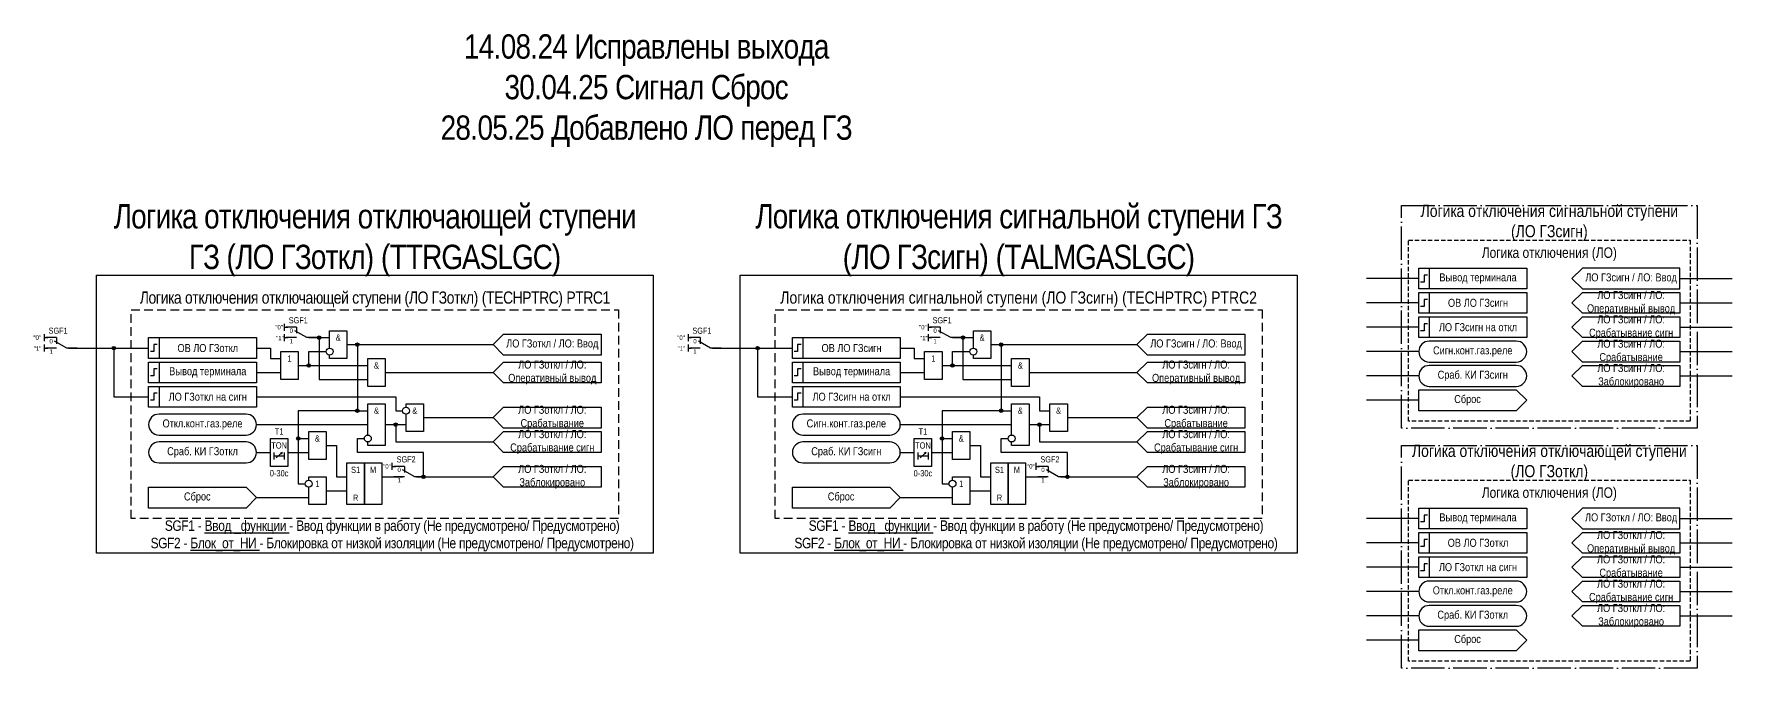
# Model space of a CAD drawing. Header units: millimetres. Extents: x -18 to 898, y -33 to 149.
# Drawn here: x -17.9 to 470, y -33 to 149.3 of the extents above; entities that cross this region are included whole.
import ezdxf
from ezdxf.enums import TextEntityAlignment as Align

# ---------------------------------------------------------------- set-up
doc = ezdxf.new("R2010")
doc.units = ezdxf.units.MM
doc.linetypes.add('ACAD_ISO04W100', pattern=[30, 24, -3, 0, -3])
doc.linetypes.add('штриховая2', pattern=[0.375, 0.25, -0.125])
doc.layers.add('invisible', color=252, linetype='Continuous', plot=False)
doc.layers.add('TEXT', color=7, linetype='Continuous', lineweight=25)
doc.layers.add('Основная', color=7, linetype='Continuous')
doc.styles.add('2.5_Gost_RD', font='ARIALN.TTF', dxfattribs={"height": 2.5})
doc.styles.add('3.5_Gost_RD', font='ARIALN.TTF', dxfattribs={"height": 3.5})
doc.styles.add('Вывод', font='ARIALN.TTF', dxfattribs={"height": 2.5})
doc.styles.add('Компонент', font='ARIALN.TTF', dxfattribs={"height": 3.5})

# ---------------------------------------------------------------- blocks, each defined once
blk = doc.blocks.new('*U78')
at = {"layer": 'Основная', "color": 0}
blk.add_line((0, 0), (7, 4), dxfattribs=at)
at = {"layer": 'Основная', "ltscale": 0.35}
blk.add_line((6, 6), (6, 2.5), dxfattribs=at)
blk = doc.blocks.new('*U92')
at = {"layer": 'Основная', "color": 0}
for p, q in [((-3, 6), (-9, 6)), ((-3, 0), (-9, 0)), ((9, 0), (3, 0))]:
    blk.add_line(p, q, dxfattribs=at)
at = {"layer": 'Основная', "ltscale": 0.25, "xscale": -1}
blk.add_blockref('*U78', (3, 0), dxfattribs=at)
at = {"layer": 'Основная'}
for tag, height, style, p in [('ОУ', 3.5, 'Компонент', (-2, 10)), ('В1', 2.5, 'Вывод', (-13, 6)), ('В2', 2.5, 'Вывод', (-6, 4)), ('В3', 2.5, 'Вывод', (-6, -2))]:
    blk.add_attdef(tag, text='', height=height, dxfattribs=dict(at, style=style)).set_placement(p, align=Align.MIDDLE_CENTER)
blk = doc.blocks.new('Точка')
at = {"ltscale": 100}
h = blk.add_hatch(color=256, dxfattribs=at)
h.dxf.hatch_style = 1
edge = h.paths.add_edge_path()
edge.add_arc((0, 0), 0.5, 0, 360)
blk.add_circle((0, 0), 0.5, dxfattribs=at)
blk = doc.blocks.new('*U91')
at = {"layer": 'Основная', "color": 0}
for p, q in [((-3, 6), (-9, 6)), ((-3, 0), (-9, 0)), ((9, 0), (3, 0))]:
    blk.add_line(p, q, dxfattribs=at)
at = {"layer": 'Основная', "ltscale": 0.25, "xscale": -1}
blk.add_blockref('*U78', (3, 0), dxfattribs=at)
at = {"layer": 'Основная'}
for tag, height, style, p in [('ОУ', 3.5, 'Компонент', (-2, 10)), ('В1', 2.5, 'Вывод', (-13, 6)), ('В2', 2.5, 'Вывод', (-6, 4)), ('В3', 2.5, 'Вывод', (-6, -2))]:
    blk.add_attdef(tag, text='', height=height, dxfattribs=dict(at, style=style)).set_placement(p, align=Align.MIDDLE_CENTER)
blk = doc.blocks.new('*U80')
at = {"layer": 'Основная', "color": 0}
for p, q in [((-3, 6), (-9, 6)), ((-3, 0), (-9, 0)), ((9, 0), (3, 0))]:
    blk.add_line(p, q, dxfattribs=at)
at = {"layer": 'Основная', "ltscale": 0.25, "xscale": -1}
blk.add_blockref('*U78', (3, 0), dxfattribs=at)
at = {"layer": 'Основная'}
for tag, height, style, p in [('ОУ', 3.5, 'Компонент', (-2, 10)), ('В1', 2.5, 'Вывод', (-14, 6)), ('В2', 2.5, 'Вывод', (-6, 4)), ('В3', 2.5, 'Вывод', (-6, -2))]:
    blk.add_attdef(tag, text='', height=height, dxfattribs=dict(at, style=style)).set_placement(p, align=Align.MIDDLE_CENTER)
blk = doc.blocks.new('*U90')
at = {"layer": 'Основная', "color": 0}
for p, q in [((-3, 6), (-9, 6)), ((-3, 0), (-9, 0)), ((9, 0), (3, 0))]:
    blk.add_line(p, q, dxfattribs=at)
at = {"layer": 'Основная', "ltscale": 0.25, "xscale": -1}
blk.add_blockref('*U78', (3, 0), dxfattribs=at)
at = {"layer": 'Основная'}
for tag, height, style, p in [('ОУ', 3.5, 'Компонент', (-2, 10)), ('В1', 2.5, 'Вывод', (-13, 6)), ('В2', 2.5, 'Вывод', (-6, 4)), ('В3', 2.5, 'Вывод', (-6, -2))]:
    blk.add_attdef(tag, text='', height=height, dxfattribs=dict(at, style=style)).set_placement(p, align=Align.MIDDLE_CENTER)
blk = doc.blocks.new('*U89')
at = {"layer": 'Основная', "color": 0}
for p, q in [((-3, 6), (-9, 6)), ((-3, 0), (-9, 0)), ((9, 0), (3, 0))]:
    blk.add_line(p, q, dxfattribs=at)
at = {"layer": 'Основная', "ltscale": 0.25, "xscale": -1}
blk.add_blockref('*U78', (3, 0), dxfattribs=at)
at = {"layer": 'Основная'}
for tag, height, style, p in [('ОУ', 3.5, 'Компонент', (-2, 10)), ('В1', 2.5, 'Вывод', (-13, 6)), ('В2', 2.5, 'Вывод', (-6, 4)), ('В3', 2.5, 'Вывод', (-6, -2))]:
    blk.add_attdef(tag, text='', height=height, dxfattribs=dict(at, style=style)).set_placement(p, align=Align.MIDDLE_CENTER)

msp = doc.modelspace()

# ---------------------------------------------------------------- linework, layer by layer
at = {"ltscale": 100}
for p, q in [((380, 79), (365, 79)), ((455, 79), (470, 79)), ((380, 72), (365, 72)), ((455, 72), (470, 72)), ((54, 66), (54, 64)), ((54, 65), (55, 65)), ((239, 66), (239, 64)), ((239, 65), (240, 65)), ((380, 65), (365, 65)), ((455, 65), (470, 65)), ((54, 63), (54, 61)), ((54, 62), (55, 62)), ((239, 63), (239, 61)), ((239, 62), (240, 62)), ((380, 58), (365, 58)), ((455, 58), (470, 58)), ((380, 51), (365, 51)), ((455, 51), (470, 51)), ((380, 44), (365, 44)), ((55, 29), (55, 29)), ((85, 24), (85, 26)), ((85, 25), (86, 25)), ((240, 29), (240, 29)), ((270, 24), (270, 26)), ((270, 25), (271, 25)), ((380, 10), (365, 10)), ((455, 10), (470, 10)), ((380, 3), (365, 3)), ((455, 3), (470, 3)), ((380, -4), (365, -4)), ((455, -4), (470, -4)), ((380, -11), (365, -11)), ((455, -11), (470, -11)), ((380, -18), (365, -18)), ((455, -18), (470, -18)), ((380, -25), (365, -25))]:
    msp.add_line(p, q, dxfattribs=at)
at = {"color": 6, "ltscale": 100}
for p, q in [((-15, 63), (-15, 61)), ((-15, 62), (-14, 62)), ((-15, 60), (-15, 58)), ((-15, 59), (-14, 59)), ((170, 63), (170, 61)), ((170, 62), (171, 62)), ((170, 60), (170, 58)), ((170, 59), (171, 59))]:
    msp.add_line(p, q, dxfattribs=at)
at = {"color": 7, "ltscale": 100}
for p, q in [((51.7, 27.46), (53.37, 28.95)), ((53.37, 28.95), (52.85, 28.73)), ((53.37, 28.95), (53.11, 28.48)), ((236.7, 27.46), (238.37, 28.95)), ((238.37, 28.95), (237.85, 28.73)), ((238.37, 28.95), (238.11, 28.48))]:
    msp.add_line(p, q, dxfattribs=at)
at = {"color": 251, "linetype": 'ACAD_ISO04W100', "lineweight": 30, "ltscale": 0.4, "true_color": 0x58595b}
for points in [[(375, 100), (460, 100), (460, 36), (375, 36)], [(375, 31), (460, 31), (460, -33), (375, -33)]]:
    msp.add_lwpolyline(points, close=True, dxfattribs=at)
at = {"linetype": 'штриховая2', "ltscale": 5}
for points in [[(377, 90), (458, 90), (458, 38), (377, 38)], [(377, 21), (458, 21), (458, -31), (377, -31)]]:
    msp.add_lwpolyline(points, close=True, dxfattribs=at)
at = {"color": 3, "ltscale": 100}
for points in [[(0, 80), (160, 80), (160, 0), (0, 0)], [(185, 80), (345, 80), (345, 0), (185, 0)]]:
    msp.add_lwpolyline(points, close=True, dxfattribs=at)
at = {"ltscale": 100}
for points in [[(380, 82), (383, 82), (383, 76), (380, 76)], [(380, 82), (411, 82), (411, 76), (380, 76)], [(427, 82), (424, 79), (427, 76), (455, 76), (455, 82)], [(380, 75), (383, 75), (383, 69), (380, 69)], [(380, 75), (411, 75), (411, 69), (380, 69)], [(427, 75), (455, 75), (455, 69), (427, 69), (424, 72)], [(380, 68), (383, 68), (383, 62), (380, 62)], [(380, 68), (411, 68), (411, 62), (380, 62)], [(15, 62), (46, 62), (46, 56), (15, 56)], [(15, 62), (18, 62), (18, 56), (15, 56)], [(200, 62), (231, 62), (231, 56), (200, 56)], [(200, 62), (203, 62), (203, 56), (200, 56)], [(15, 55), (46, 55), (46, 49), (15, 49)], [(15, 55), (18, 55), (18, 49), (15, 49)], [(53, 58), (58, 58), (58, 50), (53, 50)], [(78, 56), (83, 56), (83, 48), (78, 48)], [(200, 55), (231, 55), (231, 49), (200, 49)], [(200, 55), (203, 55), (203, 49), (200, 49)], [(238, 58), (243, 58), (243, 50), (238, 50)], [(263, 56), (268, 56), (268, 48), (263, 48)], [(15, 48), (18, 48), (18, 42), (15, 42)], [(15, 48), (46, 48), (46, 42), (15, 42)], [(200, 48), (203, 48), (203, 42), (200, 42)], [(200, 48), (231, 48), (231, 42), (200, 42)], [(274, 43), (279, 43), (279, 35), (274, 35)], [(61, 35), (66, 35), (66, 27), (61, 27)], [(246, 35), (251, 35), (251, 27), (246, 27)], [(50, 33), (55, 33), (55, 25), (50, 25)], [(235, 33), (240, 33), (240, 25), (235, 25)], [(72, 26), (77, 26), (77, 14), (72, 14)], [(77, 26), (82, 26), (82, 14), (77, 14)], [(257, 26), (262, 26), (262, 14), (257, 14)], [(262, 26), (267, 26), (267, 14), (262, 14)], [(380, 13), (383, 13), (383, 7), (380, 7)], [(380, 13), (411, 13), (411, 7), (380, 7)], [(427, 13), (424, 10), (427, 7), (455, 7), (455, 13)], [(380, 6), (383, 6), (383, 0), (380, 0)], [(380, 6), (411, 6), (411, 0), (380, 0)], [(427, 6), (455, 6), (455, 0), (427, 0), (424, 3)], [(380, -1), (383, -1), (383, -7), (380, -7)], [(380, -1), (411, -1), (411, -7), (380, -7)]]:
    msp.add_lwpolyline(points, close=True, dxfattribs=at)
at = {"lineweight": 30, "ltscale": 100}
for points in [[(382.5, 80), (381.5, 80), (381.5, 78), (380.5, 78)], [(382.5, 73), (381.5, 73), (381.5, 71), (380.5, 71)], [(382.5, 66), (381.5, 66), (381.5, 64), (380.5, 64)], [(17.5, 60), (16.5, 60), (16.5, 58), (15.5, 58)], [(202.5, 60), (201.5, 60), (201.5, 58), (200.5, 58)], [(17.5, 53), (16.5, 53), (16.5, 51), (15.5, 51)], [(202.5, 53), (201.5, 53), (201.5, 51), (200.5, 51)], [(17.5, 46), (16.5, 46), (16.5, 44), (15.5, 44)], [(202.5, 46), (201.5, 46), (201.5, 44), (200.5, 44)], [(382.5, 11), (381.5, 11), (381.5, 9), (380.5, 9)], [(382.5, 4), (381.5, 4), (381.5, 2), (380.5, 2)], [(382.5, -3), (381.5, -3), (381.5, -5), (380.5, -5)]]:
    msp.add_lwpolyline(points, dxfattribs=at)
at = {"linetype": 'штриховая2', "ltscale": 10}
for points in [[(10, 70), (150, 70), (150, 10), (10, 10)], [(195, 70), (335, 70), (335, 10), (195, 10)]]:
    msp.add_lwpolyline(points, close=True, dxfattribs=at)
at = {"ltscale": 100}
for points in [[(67, 59), (67, 64), (72, 64), (72, 56), (67, 56), (67, 57)], [(252, 59), (252, 64), (257, 64), (257, 56), (252, 56), (252, 57)], [(424, 65), (427, 68), (455, 68), (455, 62), (427, 62), (424, 65)], [(46, 59), (50, 59), (50, 56), (53, 56)], [(72, 60), (75, 60), (75, 41), (58, 41), (58, 33), (61, 33)], [(72, 60), (75, 60), (75, 41), (58, 41), (58, 20), (60, 20)], [(61, 62), (67, 62)], [(61, 62), (64, 62), (64, 50), (78, 50)], [(72, 60), (114, 60)], [(72, 60), (75, 60), (75, 41), (78, 41)], [(114, 60), (117, 63), (145, 63), (145, 57), (117, 57), (114, 60)], [(231, 59), (235, 59), (235, 56), (238, 56)], [(257, 60), (260, 60), (260, 41), (243, 41), (243, 33), (246, 33)], [(257, 60), (260, 60), (260, 41), (243, 41), (243, 20), (245, 20)], [(246, 62), (252, 62)], [(246, 62), (249, 62), (249, 50), (263, 50)], [(257, 60), (299, 60)], [(257, 60), (260, 60), (260, 41), (263, 41)], [(299, 60), (302, 63), (330, 63), (330, 57), (302, 57), (299, 60)], [(424, 58), (427, 61), (455, 61), (455, 55), (427, 55), (424, 58)], [(58, 54), (61, 54), (61, 58), (66, 58)], [(58, 54), (78, 54)], [(114, 52), (117, 55), (145, 55), (145, 49), (117, 49), (114, 52)], [(243, 54), (246, 54), (246, 58), (251, 58)], [(243, 54), (263, 54)], [(299, 52), (302, 55), (330, 55), (330, 49), (302, 49), (299, 52)], [(424, 51), (427, 54), (455, 54), (455, 48), (427, 48), (424, 51)], [(46, 52), (53, 52)], [(83, 52), (114, 52)], [(231, 52), (238, 52)], [(268, 52), (299, 52)], [(46, 45), (86, 45), (86, 41), (88, 41)], [(231, 45), (271, 45), (271, 41), (274, 41)], [(380, 47), (408, 47), (411, 44), (408, 41), (380, 41), (380, 47)], [(78, 34), (78, 43), (83, 43), (83, 31), (78, 31), (78, 32)], [(89, 42), (89, 43), (94, 43), (94, 35), (89, 35), (89, 40)], [(114, 39), (117, 42), (145, 42), (145, 36), (117, 36), (114, 39)], [(263, 34), (263, 43), (268, 43), (268, 31), (263, 31), (263, 32)], [(299, 39), (302, 42), (330, 42), (330, 36), (302, 36), (299, 39)], [(46, 37), (78, 37)], [(83, 37), (89, 37)], [(83, 37), (86, 37), (86, 32), (114, 32)], [(94, 39), (114, 39)], [(114, 32), (117, 35), (145, 35), (145, 29), (117, 29), (114, 32)], [(231, 37), (263, 37)], [(268, 37), (274, 37)], [(268, 37), (271, 37), (271, 32), (299, 32)], [(279, 39), (299, 39)], [(299, 32), (302, 35), (330, 35), (330, 29), (302, 29), (299, 32)], [(66, 31), (69, 31), (69, 22), (72, 22)], [(92, 22), (94, 22), (94, 29), (75, 29), (75, 33), (77, 33)], [(251, 31), (254, 31), (254, 22), (257, 22)], [(277, 22), (279, 22), (279, 29), (260, 29), (260, 33), (262, 33)], [(46, 29), (50, 29)], [(51, 29), (51, 27)], [(51, 28), (54, 28)], [(54, 29), (54, 27)], [(55, 29), (61, 29)], [(114, 22), (117, 25), (145, 25), (145, 19), (117, 19), (114, 22)], [(231, 29), (235, 29)], [(236, 29), (236, 27)], [(236, 28), (239, 28)], [(239, 29), (239, 27)], [(240, 29), (246, 29)], [(299, 22), (302, 25), (330, 25), (330, 19), (302, 19), (299, 22)], [(61, 21), (61, 22), (66, 22), (66, 14), (61, 14), (61, 19)], [(82, 22), (88, 22)], [(92, 22), (114, 22)], [(246, 21), (246, 22), (251, 22), (251, 14), (246, 14), (246, 19)], [(267, 22), (273, 22)], [(277, 22), (299, 22)], [(15, 19), (43, 19), (46, 16), (43, 13), (15, 13), (15, 19)], [(46, 16), (61, 16)], [(66, 18), (72, 18)], [(200, 19), (228, 19), (231, 16), (228, 13), (200, 13), (200, 19)], [(231, 16), (246, 16)], [(251, 18), (257, 18)], [(424, -4), (427, -1), (455, -1), (455, -7), (427, -7), (424, -4)], [(424, -11), (427, -8), (455, -8), (455, -14), (427, -14), (424, -11)], [(424, -18), (427, -15), (455, -15), (455, -21), (427, -21), (424, -18)], [(380, -22), (408, -22), (411, -25), (408, -28), (380, -28), (380, -22)]]:
    msp.add_lwpolyline(points, dxfattribs=at)
for points in [[(383, 55), (408, 55, 1), (408, 61), (383, 61, 1)], [(383, 48), (408, 48, 1), (408, 54), (383, 54, 1)], [(18, 34), (43, 34, 1), (43, 40), (18, 40, 1)], [(203, 34), (228, 34, 1), (228, 40), (203, 40, 1)], [(18, 26), (43, 26, 1), (43, 32), (18, 32, 1)], [(203, 26), (228, 26, 1), (228, 32), (203, 32, 1)], [(383, -14), (408, -14, 1), (408, -8), (383, -8, 1)], [(383, -21), (408, -21, 1), (408, -15), (383, -15, 1)]]:
    msp.add_lwpolyline(points, format="xyb", close=True, dxfattribs=at)
for centre in [(67, 58), (252, 58), (89, 41), (78, 33), (263, 33), (61, 20), (246, 20)]:
    msp.add_circle(centre, 1, dxfattribs=at)
at = {"layer": 'invisible', "ltscale": 100}
for points in [[(-8, 59), (15, 59)], [(-8, 59), (5, 59), (5, 45), (15, 45)], [(177, 59), (200, 59)], [(177, 59), (190, 59), (190, 45), (200, 45)]]:
    msp.add_lwpolyline(points, dxfattribs=at)

# ---------------------------------------------------------------- block references
at = {"ltscale": 100}
for p in [(5, 59), (64, 62), (75, 60), (190, 59), (249, 62), (260, 60), (61, 54), (246, 54), (75, 41), (260, 41), (86, 37), (271, 37), (58, 33), (243, 33), (94, 22), (279, 22)]:
    msp.add_blockref('Точка', p, dxfattribs=at)
at = {"layer": 'Основная', "color": 6, "ltscale": 0.25, "xscale": 0.5, "yscale": 0.5, "zscale": 0.5}
for p in [(-10, 59), (175, 59)]:
    msp.add_blockref('*U80', p, dxfattribs=at).add_auto_attribs({'ОУ': 'SGF1', 'В1': '"0"', 'В2': '0', 'В3': '1'})
at = {"layer": 'Основная', "ltscale": 0.25, "xscale": 0.5, "yscale": 0.5, "zscale": 0.5}
for name, p, values in [('*U91', (59, 62), {'ОУ': 'SGF1', 'В1': '"0"', 'В2': '0', 'В3': '1'}), ('*U89', (244, 62), {'ОУ': 'SGF1', 'В1': '"0"', 'В2': '0', 'В3': '1'}), ('*U92', (90, 22), {'ОУ': 'SGF2', 'В1': '"0"', 'В2': '0', 'В3': '1'}), ('*U90', (275, 22), {'ОУ': 'SGF2', 'В1': '"0"', 'В2': '0', 'В3': '1'})]:
    msp.add_blockref(name, p, dxfattribs=at).add_auto_attribs(values)

# ---------------------------------------------------------------- texts
at = {"color": 30, "ltscale": 100, "true_color": 0xef8637, "attachment_point": 5, "style": '3.5_Gost_RD'}
for s, insert, char_height, width in [('Логика отключения сигнальной ступени (ЛО ГЗсигн) ', (417.5, 95), 3.5, 80.7457), ('Логика отключения (ЛО)', (417.5, 86), 3, 81), ('Логика отключения отключающей ступени (ЛО ГЗоткл) ', (417.5, 26), 3.5, 85), ('Логика отключения (ЛО)', (417.5, 17), 3, 81)]:
    msp.add_mtext(s, dxfattribs=dict(at, insert=insert, char_height=char_height, width=width))
at = {"color": 30, "ltscale": 100, "attachment_point": 5, "style": '3.5_Gost_RD'}
for s, insert, char_height, width in [('{\\T0.95;Логика отключения отключающей ступени (ЛО ГЗоткл) (TECHPTRC) \\C6;PTRC1}', (80, 73), 3.5, 140), ('Логика отключения сигнальной ступени (ЛО ГЗсигн) (TECHPTRC) {\\C6;PTRC2}', (265, 73), 3.5, 140), ('{\\T0.95;SGF1 - \\LВвод _функции\\l - Ввод функции в работу (Не предусмотрено/ Предусмотрено)\\PSGF2 - \\LБлок_от_HИ\\l - Блокировка от низкой изоляции (Не предусмотрено/ Предусмотрено)}', (85, 5), 3, 150), ('{\\T0.95;SGF1 - \\LВвод _функции\\l - Ввод функции в работу (Не предусмотрено/ Предусмотрено)\\PSGF2 - \\LБлок_от_HИ\\l - Блокировка от низкой изоляции (Не предусмотрено/ Предусмотрено)}', (270, 5), 3, 150)]:
    msp.add_mtext(s, dxfattribs=dict(at, insert=insert, char_height=char_height, width=width))
at = {"color": 6, "ltscale": 100, "char_height": 1.25, "attachment_point": 1, "style": '3.5_Gost_RD'}
for insert in [(-18, 59.5), (167, 59.5)]:
    msp.add_mtext_dynamic_manual_height_columns('"1"', width=2, gutter_width=17.5, heights=[0], dxfattribs=dict(at, insert=insert))
at = {"ltscale": 100, "char_height": 1.25, "attachment_point": 1, "style": '3.5_Gost_RD'}
for insert in [(51.67, 62.5), (236.67, 62.5)]:
    msp.add_mtext_dynamic_manual_height_columns('"1"', width=2, gutter_width=17.5, heights=[0], dxfattribs=dict(at, insert=insert))
at = {"ltscale": 100, "char_height": 1.8, "width": 5, "attachment_point": 5, "style": '2.5_Gost_RD'}
for s, insert in [('&', (69.5, 62)), ('&', (254.5, 62)), ('1', (55.5, 56)), ('&', (80.5, 54)), ('1', (240.5, 56)), ('&', (265.5, 54)), ('&', (80.5, 41)), ('&', (91.5, 41)), ('&', (265.5, 41)), ('&', (276.5, 41)), ('T1', (52.5, 35)), ('T1', (237.5, 35)), ('TON', (52.5, 31)), ('&', (63.5, 33)), ('TON', (237.5, 31)), ('&', (248.5, 33)), ('S1', (74.5, 24)), ('М', (79.5, 24)), ('S1', (259.5, 24)), ('М', (264.5, 24)), ('0-30с', (52.5, 23)), ('1', (63.5, 20)), ('0-30с', (237.5, 23)), ('1', (248.5, 20)), ('R', (74.5, 16)), ('R', (259.5, 16))]:
    msp.add_mtext(s, dxfattribs=dict(at, insert=insert))
at = {"layer": 'TEXT', "color": 3, "ltscale": 100, "char_height": 7, "attachment_point": 5, "style": '3.5_Gost_RD'}
for s, insert, width in [('{\\T0.95;14.08.24 Исправлены выхода\\P30.04.25 Сигнал Сброс\\P28.05.25 Добавлено ЛО перед ГЗ}', (158, 133), 316.529), ('{\\T0.95;Логика отключения отключающей ступени ГЗ (ЛО ГЗоткл) (TTRGASLGC)}', (80, 90), 160), ('{\\T0.95;Логика отключения сигнальной ступени ГЗ (ЛО ГЗсигн) (TALMGASLGC)}', (265, 90), 153.8217)]:
    msp.add_mtext(s, dxfattribs=dict(at, insert=insert, width=width))
at = {"layer": 'TEXT', "color": 0, "ltscale": 100, "char_height": 2.3, "width": 28, "attachment_point": 5, "style": '2.5_Gost_RD'}
for s, insert in [('{\\C256;Вывод терминала}', (397, 79)), ('{\\C256;ОВ ЛО ГЗсигн}', (397, 72)), ('{\\C256;ЛО ГЗсигн на откл}', (397, 65)), ('{\\C256;Вывод терминала}', (32, 52)), ('{\\C256;Вывод терминала}', (217, 52)), ('{\\C256;Вывод терминала}', (397, 10)), ('{\\C256;ОВ ЛО ГЗоткл}', (397, 3)), ('{\\C256;ЛО ГЗоткл на сигн}', (397, -4))]:
    msp.add_mtext(s, dxfattribs=dict(at, insert=insert))
at = {"layer": 'TEXT', "ltscale": 100, "char_height": 2.3, "attachment_point": 5, "style": '2.5_Gost_RD'}
for s, insert, width in [('ЛО ГЗсигн / ЛО: Ввод', (441, 79), 28), ('ЛО ГЗсигн / ЛО: Оперативный вывод', (441, 72), 31.5683), ('ЛО ГЗсигн / ЛО: Срабатывание сигн', (441, 65), 28), ('ОВ ЛО ГЗоткл', (32, 59), 28), ('ЛО ГЗоткл / ЛО: Ввод', (131, 60), 28), ('ОВ ЛО ГЗсигн', (217, 59), 28), ('ЛО ГЗсигн / ЛО: Ввод', (316, 60), 28), ('\\A1;Сигн.конт.газ.реле', (395.5, 58), 31), ('ЛО ГЗсигн / ЛО: Срабатывание', (441, 58), 28), ('ЛО ГЗоткл / ЛО: Оперативный вывод', (131, 52), 29.1213), ('ЛО ГЗсигн / ЛО: Оперативный вывод', (316, 52), 25.7514), ('ЛО ГЗсигн / ЛО: Заблокировано', (441, 51), 31.0696), ('\\A1;Сраб. КИ ГЗсигн', (395.5, 51), 31), ('ЛО ГЗоткл на сигн', (32, 45), 28), ('ЛО ГЗсигн на откл', (217, 45), 28), ('Сброс', (394, 44), 28), ('ЛО ГЗоткл / ЛО: Срабатывание', (131, 39), 28), ('ЛО ГЗсигн / ЛО: Срабатывание', (316, 39), 28), ('\\A1;Откл.конт.газ.реле', (30.5, 37), 31), ('ЛО ГЗоткл / ЛО: Срабатывание сигн', (131, 32), 28), ('\\A1;Сигн.конт.газ.реле', (215.5, 37), 31), ('ЛО ГЗсигн / ЛО: Срабатывание сигн', (316, 32), 28), ('\\A1;Сраб. КИ ГЗоткл', (30.5, 29), 31), ('\\A1;Сраб. КИ ГЗсигн', (215.5, 29), 31), ('ЛО ГЗоткл / ЛО: Заблокировано', (131, 22), 32.0275), ('ЛО ГЗсигн / ЛО: Заблокировано', (316, 22), 36.4264), ('Сброс', (29, 16), 28), ('Сброс', (214, 16), 28), ('ЛО ГЗоткл / ЛО: Ввод', (441, 10), 28), ('ЛО ГЗоткл / ЛО: Оперативный вывод', (441, 3), 35.6726), ('ЛО ГЗоткл / ЛО: Срабатывание', (441, -4), 28), ('\\A1;Откл.конт.газ.реле', (395.5, -11), 31), ('ЛО ГЗоткл / ЛО: Срабатывание сигн', (441, -11), 28.2786), ('ЛО ГЗоткл / ЛО: Заблокировано', (441, -18), 33.8497), ('\\A1;Сраб. КИ ГЗоткл', (395.5, -18), 31), ('Сброс', (394, -25), 28)]:
    msp.add_mtext(s, dxfattribs=dict(at, insert=insert, width=width))

doc.saveas('drawing.dxf')
